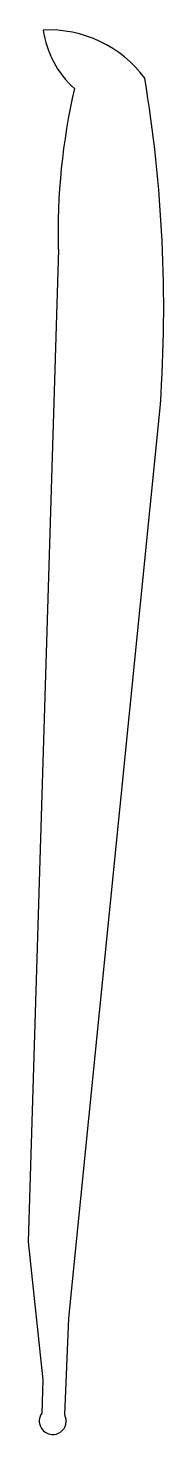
# Model space of a CAD drawing. Header units: millimetres. Extents: x 3257 to 3284, y 1969 to 2243.
import ezdxf

# ---------------------------------------------------------------- set-up
doc = ezdxf.new("R2010")
doc.units = ezdxf.units.MM

msp = doc.modelspace()

# ---------------------------------------------------------------- linework, layer by layer
at = {"color": 254, "true_color": 0xcad1ee}
for p, q in [((3262.86, 2199.59), (3256.99, 2007.01)), ((3264.89, 1992.2), (3282.68, 2169.5)), ((3256.99, 2007.01), (3259.85, 1980.18)), ((3264.1, 1973.41), (3264.89, 1992.2)), ((3259.85, 1980.18), (3259.66, 1973.76))]:
    msp.add_line(p, q, dxfattribs=at)
for centre, major_axis, start_param, end_param in [((3261.03, 2219.02), (23.17, 0.11), 0.632649, 1.614773), ((3278.73, 2244.93), (19.03, 0.09), 3.282895, 3.974079), ((3010.42, 2188.18), (272.9, 1.28), 6.209994, 6.442776), ((3386.29, 2202.96), (123.48, 0.58), 2.909512, 3.164238), ((3261.77, 1972.21), (2.62, 0.01), 2.503718, 6.755199)]:
    msp.add_ellipse(centre, major_axis=major_axis, ratio=1, start_param=start_param, end_param=end_param, dxfattribs=at)

doc.saveas('drawing.dxf')
